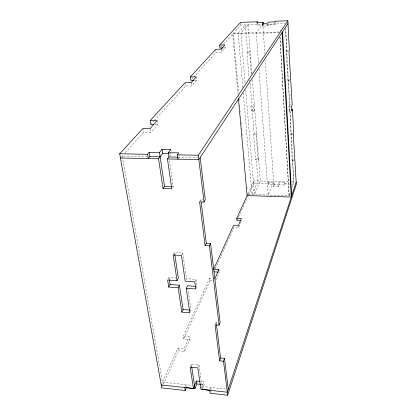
<?xml version="1.0" encoding="UTF-8"?>
<svg xmlns="http://www.w3.org/2000/svg" width="416" height="416" viewBox="0 0 416 416"><rect width="100%" height="100%" fill="white"/><g stroke="black" fill="none" stroke-linecap="round" stroke-linejoin="round"><path stroke-width="0.31" stroke-dasharray="2.08 1.56" d="M280.01 37.133L289.12 195.759L290.124 192.764M291.959 187.366L293.738 181.974L292.562 159.458L293.8 159.484M210.548 392.106L210.959 390.957M284.726 185.026L285.126 183.908L284.996 181.73L284.596 182.842L284.726 185.026L279.084 184.86L278.382 186.737L273.536 186.592L273.385 184.408L274.118 182.541L268.507 182.385L268.663 184.558L274.264 184.72L274.118 182.541M209.934 389.719L210.761 387.431L211.167 390.38M294.663 160.571L292.178 160.524L292.562 159.458M202.426 389.423L204.183 384.727L203.767 381.794L200.684 381.462M201.141 388.757L203.767 381.794M278.382 186.737L278.236 184.548L278.944 182.681L284.596 182.842M273.536 186.592L274.264 184.72M198.032 367.318L198.921 365.087L191.324 364.322L190.403 366.543M215.483 323.742L216.128 322.13L217.854 322.275M292.178 160.524L289.895 109.658L289.214 111.207L291.148 111.212M268.663 184.558L269.116 183.446L268.96 181.277L268.507 182.385M184.73 387.546L185.884 384.722L186.254 387.067M163.337 384.353L178.422 350.834L184.506 351.416L189.732 339.466L189.322 336.69L183.357 336.154L183.784 338.926L189.732 339.466M215.81 279.88L219.19 272.152M215.311 268.866L233.917 227.516L238.633 227.734L241.654 220.828M184.506 351.416L184.07 348.603L189.322 336.69M289.214 111.207L288.948 106.304L289.635 104.775L288.283 79.565L289.853 79.55M162.282 386.703L163.072 384.94M183.784 338.926L209.981 280.712L209.659 278.148L212.612 278.34M237.552 219.45L238.342 217.688M238.607 217.1L248.394 195.354M248.659 194.766L253.947 183.009L253.77 180.851L289.37 181.849M161.226 384.961L177.975 348.026L184.07 348.603M183.357 336.154L209.659 278.148M290.415 195.801L247.634 194.381L253.77 180.851M190.284 311.724L191.006 310.154L187.496 285.761M258.118 159.843L258.606 158.798L256.199 158.751L255.7 159.796L258.118 159.843L256.116 134.472L256.62 133.489L254.171 133.463L253.656 134.446L255.7 159.796M196.019 288.46L196.986 286.426L196.019 279.365L186.482 278.725L185.723 280.228M194.802 281.882L196.019 279.365M289.437 80.397L287.862 80.413L288.283 79.565M168.137 279.037L168.953 277.545L175.854 278.008M181.73 254.961L182.78 253.032L174.507 252.564L173.42 254.478M253.88 111.16L254.753 109.626L252.257 109.626L251.368 111.155L253.88 111.16L253.495 106.319L254.374 104.811L251.872 104.816L250.978 106.324L251.368 111.155M199.607 201.921L200.881 199.711L202.774 199.779M287.862 80.413L286.307 51.568L286.744 50.814L285.563 28.808L293.769 181.974M249.33 80.808L249.876 79.971M280.062 31.434L282.469 27.794M172.5 187.704L173.217 186.644L169.307 159.489M177.908 159.162L179.348 157.165L179.098 155.324M262.288 23.364L262.48 26.104L267.883 25.938L268.736 24.809L275.033 24.612L275.517 23.941L275.35 21.211M251.321 73.674L249.636 52.343L250.198 51.594L247.608 51.652L247.036 52.4L249.07 77.579M169.645 156.031L171.408 153.702L169.525 153.665M262.48 26.104L263.359 24.981L263.286 23.889M263.359 24.981L257.119 25.173L257.665 24.508L257.551 22.88M248.066 24.814L240.916 33.062L245.133 83.465M125.247 152.682L143.536 132.48L150.654 132.553L157.768 124.472L157.274 121.15M154.3 120.588L185.578 86.029L191.667 85.982L196.721 80.241L196.388 77.428M193.768 76.986L216.102 52.312L221.416 52.198L225.191 47.913L225.02 46.119M121.144 157.217L123.505 154.606M150.826 124.426L153.868 121.066M191.62 79.357L193.341 77.459M220.823 47.096L222.94 44.762M223.361 44.294L240.786 25.043L285.256 23.634M279.048 31.97L233.329 33.28L238.618 92.804M279.5 32.677L232.674 34.003L238.04 94.104M223.449 47.954L225.191 47.913M286.744 50.814L288.345 50.778M247.036 52.4L249.636 52.343M286.307 51.568L287.914 51.537M194.334 80.267L196.721 80.241M252.392 79.945L260.322 181.038L254.467 194.605L245.653 89.279M289.635 104.775L290.919 104.775M250.978 106.324L253.495 106.319M288.948 106.304L291.538 106.304M155.246 124.457L157.768 124.472M291.19 133.832L292.453 133.843M253.656 134.446L256.116 134.472M290.789 134.826L293.322 134.852M147.269 156.541L122.2 156.052L162.49 382.179L192.062 385.398M178.126 157.139L197.642 157.518M291.866 181.922L295.594 182.026M253.947 183.009L269.116 183.446M285.126 183.908L289.479 184.033M291.97 184.106L294.455 184.174M273.385 184.408L278.236 184.548M171.98 186.602L173.217 186.644M209.981 280.712L212.93 280.914M201.105 384.394L204.183 384.727M201.999 386.474L226.382 389.126M142.901 128.523L143.536 132.48M177.975 348.026L178.422 350.834M168.953 277.545L169.255 279.453M150.041 128.586L150.654 132.553M174.507 252.564L174.793 254.483M191.324 364.322L191.703 366.834M182.78 253.032L186.482 278.725M198.921 365.087L202.254 388.242M170.804 149.453L171.148 151.882M200.881 199.711L201.042 200.99M216.128 322.13L216.367 324.054M185.292 83.741L185.578 86.029M191.251 82.534L191.667 85.982M215.795 49.275L216.102 52.312M221.12 49.156L221.416 52.198M238.399 225.378L238.633 227.734M238.846 95.389L238.961 96.684M239.19 99.273L239.304 100.568M239.71 105.097L239.824 106.387M240.224 110.916L240.339 112.211M240.739 116.74L240.859 118.035M241.259 122.564L241.431 124.504M241.774 128.388L241.888 129.683M242.294 134.207L242.408 135.502M244.421 158.148L244.535 159.442M247.005 187.262L247.12 188.557M247.52 193.086L247.634 194.381M242.835 87.365L238.202 33.14L245.461 24.892L247.608 51.652M243.334 93.174L252.002 194.527L257.977 180.97L256.199 158.751M240.604 22.885L240.786 25.043M250.136 83.158L251.872 104.816M252.257 109.626L254.171 133.463M248.097 24.809L251.888 73.502M256.922 22.454L257.119 25.173M258.513 63.04L256.282 32.62L262.813 24.346L264.81 53.43M258.944 68.864L268.2 195.062L273.588 181.407L265.252 59.894M268.663 23.717L268.736 24.809M278.944 182.681L279.084 184.86M267.743 23.738L267.883 25.938M274.867 21.871L275.033 24.612M279.978 37.133L289.12 195.759"/><path stroke-width="0.62" d="M209.732 390.291L210.137 393.255L227.672 395.2L296.317 184.231L293.322 134.852L293.712 133.853L292.458 109.658L291.179 109.658M296.208 182.042L227.308 392.226L200.923 389.324L197.808 367.874L190.174 367.099L193.424 388.502L161.226 384.961M223.517 361.234L224.51 358.431L220.6 358.051L219.586 360.849L223.517 361.234L227.672 395.2M153.982 124.446L150.826 124.426L150.228 120.557L157.191 120.593L150.041 128.586L142.901 128.523L119.683 153.774L161.751 387.884L185.198 390.484L186.347 387.655L194.979 388.601L196.799 383.926L196.362 381.004L200.065 381.399M219.586 360.849L215.056 324.818L219.102 325.156L220.152 322.462L210.574 243.428L206.3 243.204L205.098 245.596L209.399 245.83L210.574 243.428M193.424 388.502L196.362 381.004M292.458 109.658L291.793 111.212L291.538 106.304L292.209 104.77L288.985 51.511L289.411 50.757L287.862 20.8L275.35 21.211L274.867 21.871L268.559 22.074L267.706 23.187L262.288 23.364L263.177 22.251L256.922 22.454L257.468 21.793L240.562 22.35L219.679 45.048L219.976 48.032L222.872 47.965M214.978 278.496L218.894 269.615L213.673 269.287L233.678 225.165L238.399 225.378L241.431 218.499L236.792 218.301L237.021 220.626L240.495 220.776M236.792 218.301L247.099 195.567L238.441 98.628M195.718 286.338L187.496 285.761L186.243 288.293L189.8 312.77L181.828 312.13L183.076 309.525L179.416 285.199L170.056 284.544L168.714 287.05L178.121 287.716L179.416 285.199M168.714 287.05L167.596 280.03L177.05 280.67L178.36 278.179L174.793 254.483M205.098 245.596L199.607 201.921L204.043 202.082L205.296 199.867L200.169 157.57M288.007 23.546L198.843 159.588L167.44 158.948L171.777 188.77L163.051 188.49L158.538 158.772L162.635 153.54L162.006 149.308L170.804 149.453L168.329 152.682L168.943 156.962L167.44 158.948M204.043 202.082L198.312 155.236L287.862 20.8M163.051 188.49L164.544 186.373L159.448 152.521L162.006 149.308M177.908 159.162L177.315 154.846L178.766 152.87L168.329 152.682M149.172 152.339L149.843 156.588L148.231 158.558L147.555 154.289L149.172 152.339L159.448 152.521M150.228 120.557L185.151 82.592L191.251 82.534L196.326 76.861L190.351 76.934L190.762 80.304L193.742 80.272M190.351 76.934L215.795 49.275L221.12 49.156L224.905 44.923L219.679 45.048M162.635 153.54L168.901 153.655M119.683 153.774L147.555 154.289M177.315 154.846L198.312 155.236M149.843 156.588L160.092 156.79M168.943 156.962L178.126 157.139M120.437 157.997L158.538 158.772M164.544 186.373L171.361 186.586M247.099 195.567L291.283 197.054L282.069 32.604M213.98 271.82L218.036 272.08M186.243 288.293L195.78 288.969L194.802 281.882L185.214 281.226L181.464 255.44L173.144 254.961L177.05 280.67M183.076 309.525L189.79 310.06M196.799 383.926L200.491 384.327M202.426 389.423L209.919 390.244M184.73 387.546L185.198 390.484M169.255 279.453L170.056 284.544M178.121 287.716L181.828 312.13M191.703 366.834L194.979 388.601M201.198 202.27L206.3 243.204M216.445 324.693L220.6 358.051M224.51 358.431L228.259 389.329M209.399 245.83L219.102 325.156M218.894 269.615L219.045 270.884M257.468 21.793L257.551 22.88M263.177 22.251L263.25 23.343M282.547 31.871L291.684 195.842"/></g></svg>
